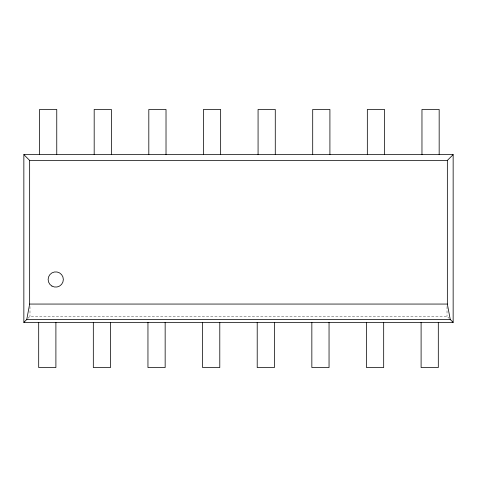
<?xml version="1.0" encoding="UTF-8"?>
<svg xmlns="http://www.w3.org/2000/svg" width="477" height="477" viewBox="0 0 477 477"><rect width="100%" height="100%" fill="white"/><g stroke="black" fill="none" stroke-linecap="round" stroke-linejoin="round"><path stroke-width="0.36" stroke-dasharray="2.38 1.79" d="M27.94 318.296L29.979 316.251L447.021 316.251L449.06 318.296M447.021 306.58L447.021 316.251M29.979 306.58L29.979 316.251"/><path stroke-width="0.72" d="M23.85 322.38L26.754 319.483L29.652 304.058L29.652 160.421L23.85 154.62L23.85 322.38L453.15 322.38L453.15 154.62L23.85 154.62M29.652 160.421L447.348 160.421L453.15 154.62M29.652 304.058L447.348 304.058L450.246 319.483L453.15 322.38M26.754 319.483L450.246 319.483M447.348 160.421L447.348 304.058M439.168 154.62L439.168 109.454L421.966 109.454L421.966 154.62M438.309 322.38L438.309 367.546L421.102 367.546L421.102 322.38M384.54 154.62L384.54 109.454L367.332 109.454L367.332 154.62M383.681 322.38L383.681 367.546L366.473 367.546L366.473 322.38M329.911 154.62L329.911 109.454L312.703 109.454L312.703 154.62M329.047 322.38L329.047 367.546L311.845 367.546L311.845 322.38M275.277 154.62L275.277 109.454L258.075 109.454L258.075 154.62M274.418 322.38L274.418 367.546L257.21 367.546L257.21 322.38M220.648 154.62L220.648 109.454L203.44 109.454L203.44 154.62M219.79 322.38L219.79 367.546L202.582 367.546L202.582 322.38M166.02 154.62L166.02 109.454L148.812 109.454L148.812 154.62M165.155 322.38L165.155 367.546L147.953 367.546L147.953 322.38M111.385 154.62L111.385 109.454L94.184 109.454L94.184 154.62M110.527 322.38L110.527 367.546L93.319 367.546L93.319 322.38M56.757 154.62L56.757 109.454L39.549 109.454L39.549 154.62M55.898 322.38L55.898 367.546L38.691 367.546L38.691 322.38M51.927 286.081A7.614 7.614 0 0 0 63.346 279.492A7.614 7.614 0 0 0 51.927 272.898A7.614 7.614 0 0 0 51.927 286.081"/></g></svg>
